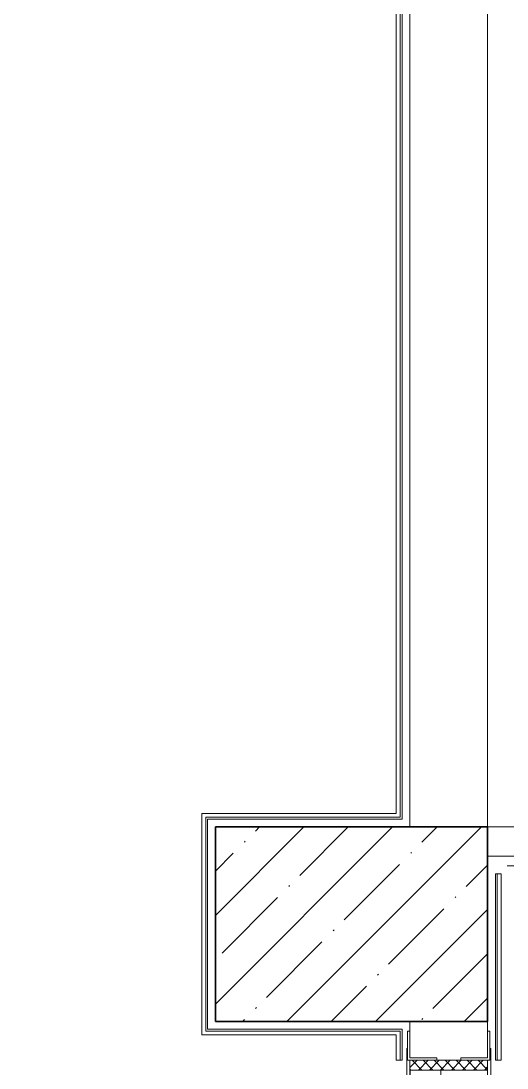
# Model space of a CAD drawing. Header units: millimetres. Extents: x 5993 to 95364, y 94667 to 143522.
# Drawn here: x 48990.8 to 49092.6, y 120737.1 to 120956.3 of the extents above; entities that cross this region are included whole.
import ezdxf

# ---------------------------------------------------------------- set-up
doc = ezdxf.new("R2010")
doc.units = ezdxf.units.MM
doc.linetypes.add('200_ШТРИХ_ш1п0_6_', pattern=[160, 100, -60])
doc.linetypes.add('Штрих короткий', pattern=[300, 150, -150])
for name, color, linetype, lineweight in [('0-2', 7, 'Continuous', 9), ('Двери', 7, 'Continuous', 9), ('Каркас_Импост', 7, 'Continuous', 13), ('Каркас_Импост-1', 7, 'Continuous', 9), ('Несущие колонны', 7, 'Continuous', 9), ('Несущие колонны-1', 7, 'Continuous', 35), ('Обобщенные модели', 7, 'Continuous', 9), ('Общие ребра', 7, 'Continuous', 9), ('Открывание-1', 7, 'Continuous', 9), ('Панель', 7, 'Continuous', 13), ('Перекрытия', 7, 'Continuous', 9), ('Перемычка-1', 7, 'Штрих короткий', 9), ('Перемычка_Пунктирные линии-1', 7, '200_ШТРИХ_ш1п0_6_', 9), ('Стены-1', 7, 'Continuous', 13)]:
    doc.layers.add(name, color=color, linetype=linetype, lineweight=lineweight)

# ---------------------------------------------------------------- blocks, each defined once
blk = doc.blocks.new('Дверь_СКБ_1Ст_Внутренняя_ШЕР - СОШ_Д-10__Дв_1100x2100h_Цеха пищеблока_EI30-34822477-АИ2_01_План напольных покрытий и плинтусов 1го этажа _Часть 1_')
at = {"layer": 'Двери'}
h = blk.add_hatch(dxfattribs=at)
h.set_pattern_fill('FP_171', color=256, style=0, pattern_type=2)
h.set_pattern_definition([(135, (1751.41, 164.685), (-14.14214, -14.14214), []), (225, (1751.41, 164.685), (14.14214, -14.14214), [])])
h.paths.add_polyline_path([(537.5, 31), (537.5, -100), (562.5, -100), (562.5, 100), (537.5, 100)], flags=0)
at = {"layer": 'Каркас_Импост-1'}
h = blk.add_hatch(dxfattribs=at)
h.set_pattern_fill('FP_172', color=256, style=0, pattern_type=2)
h.set_pattern_definition([(45, (-371.384, 164.685), (-14.1421, 14.1421), []), (135, (-371.384, 164.685), (-14.1421, -14.1421), [])])
h.paths.add_polyline_path([(-537.5, -100), (-512.5, -100), (-512.5, 100), (-537.5, 100)], flags=0)
at = {"layer": 'Каркас_Импост'}
for p, q in [((-497.5, 108), (-567.5, 108)), ((-567.5, 108), (-567.5, 100)), ((-497.5, 100), (-497.5, 108)), ((592.5, 108), (522.5, 108)), ((522.5, 108), (522.5, 100)), ((592.5, 106), (592.5, 108)), ((-567.5, 100), (-497.5, 100)), ((-512.5, 100), (-537.5, 100)), ((-537.5, 100), (-537.5, -100)), ((-487.5, 100), (-512.5, 100)), ((-512.5, 100), (-512.5, 20)), ((-512.5, -100), (-512.5, 100)), ((-497.5, 100), (-512.5, 100)), ((-512.5, 100), (-512.5, 99)), ((-512.5, 99), (-497.5, 99)), ((-497.5, 99), (-497.5, 100)), ((-487.5, 60), (-487.5, 100)), ((512.5, 100), (512.5, 60)), ((537.5, 100), (512.5, 100)), ((537.5, 100), (522.5, 100)), ((522.5, 100), (522.5, 99)), ((522.5, 100), (562.5, 100)), ((522.5, 99), (537.5, 99)), ((537.5, 20), (537.5, 100)), ((562.5, 100), (537.5, 100)), ((537.5, 100), (537.5, -100)), ((537.5, 99), (537.5, 100)), ((-477.5, 60), (-487.5, 60)), ((-477.5, 20), (-477.5, 60)), ((512.5, 60), (502.5, 60)), ((502.5, 60), (502.5, 20)), ((562.5, -31), (562.5, 31)), ((-512.5, 20), (-477.5, 20)), ((-497.5, 20), (-512.5, 20)), ((-512.5, 20), (-512.5, -100)), ((-497.5, -100), (-497.5, 20)), ((502.5, 20), (537.5, 20)), ((537.5, 20), (522.5, 20)), ((522.5, 20), (522.5, -100)), ((537.5, -100), (537.5, 20)), ((-497.5, -100), (-567.5, -100)), ((-567.5, -100), (-567.5, -108)), ((-537.5, -100), (-512.5, -100)), ((-512.5, -100), (-497.5, -100)), ((-497.5, -108), (-497.5, -100)), ((522.5, -100), (537.5, -100)), ((562.5, -100), (522.5, -100)), ((522.5, -100), (522.5, -108)), ((537.5, -100), (562.5, -100)), ((592.5, -108), (592.5, -106)), ((-567.5, -108), (-497.5, -108)), ((522.5, -108), (592.5, -108))]:
    blk.add_line(p, q, dxfattribs=at)
at = {"layer": 'Открывание-1'}
blk.add_arc((-487.5, 100), 1000, 360, 90, dxfattribs=at)
at = {"layer": 'Панель'}
for p, q in [((-487.5, 1100), (-487.5, 100)), ((-447.5, 1100), (-487.5, 1100)), ((-447.5, 100), (-447.5, 1100)), ((-487.5, 100), (-447.5, 100))]:
    blk.add_line(p, q, dxfattribs=at)
blk = doc.blocks.new('BSC_Колонна _Прямоугольная - 500х700-V156-АИ2_01_План напольных покрытий и плинтусов 1го этажа _Часть 1_')
at = {"layer": 'Несущие колонны'}
h = blk.add_hatch(dxfattribs=at)
h.set_pattern_fill('FP_194', color=256, style=0, pattern_type=2)
h.set_pattern_definition([(315, (-83750, 91250), (114.04925, 114.04925), []), (315, (-83750, 91135.95), (114.04925, 114.04925), [201.613, -40.323, 3.353, -36.97])])
h.paths.add_polyline_path([(-250, 350), (-250, -350), (250, -350), (250, 350)], flags=0)
at = {"layer": 'Несущие колонны-1'}
for p, q in [((250, 350), (-250, 350)), ((-250, 350), (-250, -350)), ((250, -350), (250, 350)), ((-250, -350), (250, -350))]:
    blk.add_line(p, q, dxfattribs=at)
blk = doc.blocks.new('Проем_Дверь_Прямоугольный - 1400х3300h_дверные проемы-27875789-АИ2_01_План напольных покрытий и плинтусов 1го этажа _Часть 1_')
at = {"layer": 'Перемычка-1'}
for p, q in [((700, 50), (-700, 50)), ((700, -50), (-700, -50))]:
    blk.add_line(p, q, dxfattribs=at)
blk = doc.blocks.new('Фахверк_СКБ_Уголок - 200_4010-27904266-АИ2_01_План напольных покрытий и плинтусов 1го этажа _Часть 1_')
at = {"layer": 'Обобщенные модели'}
for p, q in [((125, 156), (50, 156)), ((50, 156), (50, 150)), ((50, 150), (119, 150)), ((119, 150), (119, 81)), ((125, 81), (125, 156)), ((119, 81), (125, 81)), ((125, 19), (119, 19)), ((119, 19), (119, -50)), ((125, -56), (125, 19)), ((119, -50), (50, -50)), ((50, -50), (50, -56)), ((50, -56), (125, -56))]:
    blk.add_line(p, q, dxfattribs=at)
blk = doc.blocks.new('АР_Перемычка - АР_Перемычка-27999862-АИ2_01_План напольных покрытий и плинтусов 1го этажа _Часть 1_')
at = {"layer": 'Обобщенные модели'}
blk.add_line((-250, -100), (-242, -100), dxfattribs=at)
at = {"layer": 'Перемычка_Пунктирные линии-1'}
for p, q in [((-250, 100), (1100, 100)), ((-250, -100), (-250, 100)), ((1100, 31), (1100, -31)), ((-250, -100), (1100, -100))]:
    blk.add_line(p, q, dxfattribs=at)

msp = doc.modelspace()

# ---------------------------------------------------------------- linework, layer by layer
at = {"layer": 'Общие ребра'}
for p, q in [((49070.18, 120790.44), (49070.18, 121028.93)), ((49029.49, 120789.22), (49029.49, 120789.63)), ((49070.18, 120789.63), (49029.49, 120789.63)), ((49070.18, 120790.44), (49070.18, 120789.63)), ((49029.49, 120745.27), (49029.49, 120789.22)), ((49090.53, 120738.76), (49090.53, 120777.8)), ((49029.49, 120744.86), (49029.49, 120745.27)), ((49069.37, 120744.86), (49029.49, 120744.86)), ((49069.37, 120744.86), (49070.18, 120744.86)), ((49070.18, 120738.76), (49070.18, 120744.86))]:
    msp.add_line(p, q, dxfattribs=at)
at = {"layer": 'Перекрытия'}
msp.add_line((49096.64, 120781.49), (49088.5, 120781.49), dxfattribs=at)
at = {"layer": 'Стены-1'}
for p, q in [((49072.22, 121031.78), (49072.22, 120787.59)), ((49088.5, 120787.59), (49088.5, 121031.78)), ((49088.5, 121031.78), (49088.5, 120787.59)), ((49069.37, 121028.93), (49069.37, 120790.44)), ((49070.59, 120790.44), (49070.59, 121028.93)), ((49069.37, 120790.44), (49028.67, 120790.44)), ((49028.67, 120790.44), (49028.67, 120789.63)), ((49028.67, 120789.63), (49028.67, 120789.22)), ((49070.59, 120789.63), (49070.59, 120790.44)), ((49070.59, 120789.22), (49070.59, 120789.63)), ((49028.67, 120789.22), (49028.67, 120745.27)), ((49029.89, 120745.27), (49029.89, 120789.22)), ((49029.89, 120789.22), (49070.59, 120789.22)), ((49088.5, 120787.59), (49094.2, 120787.59)), ((49090.13, 120777.8), (49090.13, 120738.76)), ((49091.35, 120777.8), (49090.13, 120777.8)), ((49091.35, 120738.76), (49091.35, 120777.8)), ((49072.22, 120746.9), (49072.22, 120744.86)), ((49088.5, 120744.86), (49088.5, 120746.9)), ((49028.67, 120745.27), (49028.67, 120744.86)), ((49028.67, 120744.86), (49028.67, 120744.05)), ((49028.67, 120744.05), (49069.37, 120744.05)), ((49069.37, 120745.27), (49029.89, 120745.27)), ((49070.18, 120745.27), (49069.37, 120745.27)), ((49069.37, 120744.05), (49069.37, 120738.76)), ((49070.59, 120745.27), (49070.18, 120745.27)), ((49070.59, 120738.76), (49070.59, 120745.27)), ((49069.37, 120738.76), (49070.59, 120738.76)), ((49090.13, 120738.76), (49091.35, 120738.76))]:
    msp.add_line(p, q, dxfattribs=at)

# ---------------------------------------------------------------- block references
at = {"layer": '0-2', "xscale": 0.08139549610658335, "yscale": 0.08139549610658335, "zscale": 0.08139549610658335}
for name, p, rotation in [('BSC_Колонна _Прямоугольная - 500х700-V156-АИ2_01_План напольных покрытий и плинтусов 1го этажа _Часть 1_', (49060.01, 120767.25), 89.9999999999999), ('Фахверк_СКБ_Уголок - 200_4010-27904266-АИ2_01_План напольных покрытий и плинтусов 1го этажа _Часть 1_', (49076.29, 120748.93), 270), ('Дверь_СКБ_1Ст_Внутренняя_ШЕР - СОШ_Д-10__Дв_1100x2100h_Цеха пищеблока_EI30-34822477-АИ2_01_План напольных покрытий и плинтусов 1го этажа _Часть 1_', (49080.36, 120692.97), 90), ('АР_Перемычка - АР_Перемычка-27999862-АИ2_01_План напольных покрытий и плинтусов 1го этажа _Часть 1_', (49080.36, 120649.22), 90)]:
    msp.add_blockref(name, p, dxfattribs=dict(at, rotation=rotation))
msp.add_blockref('Проем_Дверь_Прямоугольный - 1400х3300h_дверные проемы-27875789-АИ2_01_План напольных покрытий и плинтусов 1го этажа _Часть 1_', (49145.47, 120783.53), dxfattribs=at)

doc.saveas('drawing.dxf')
